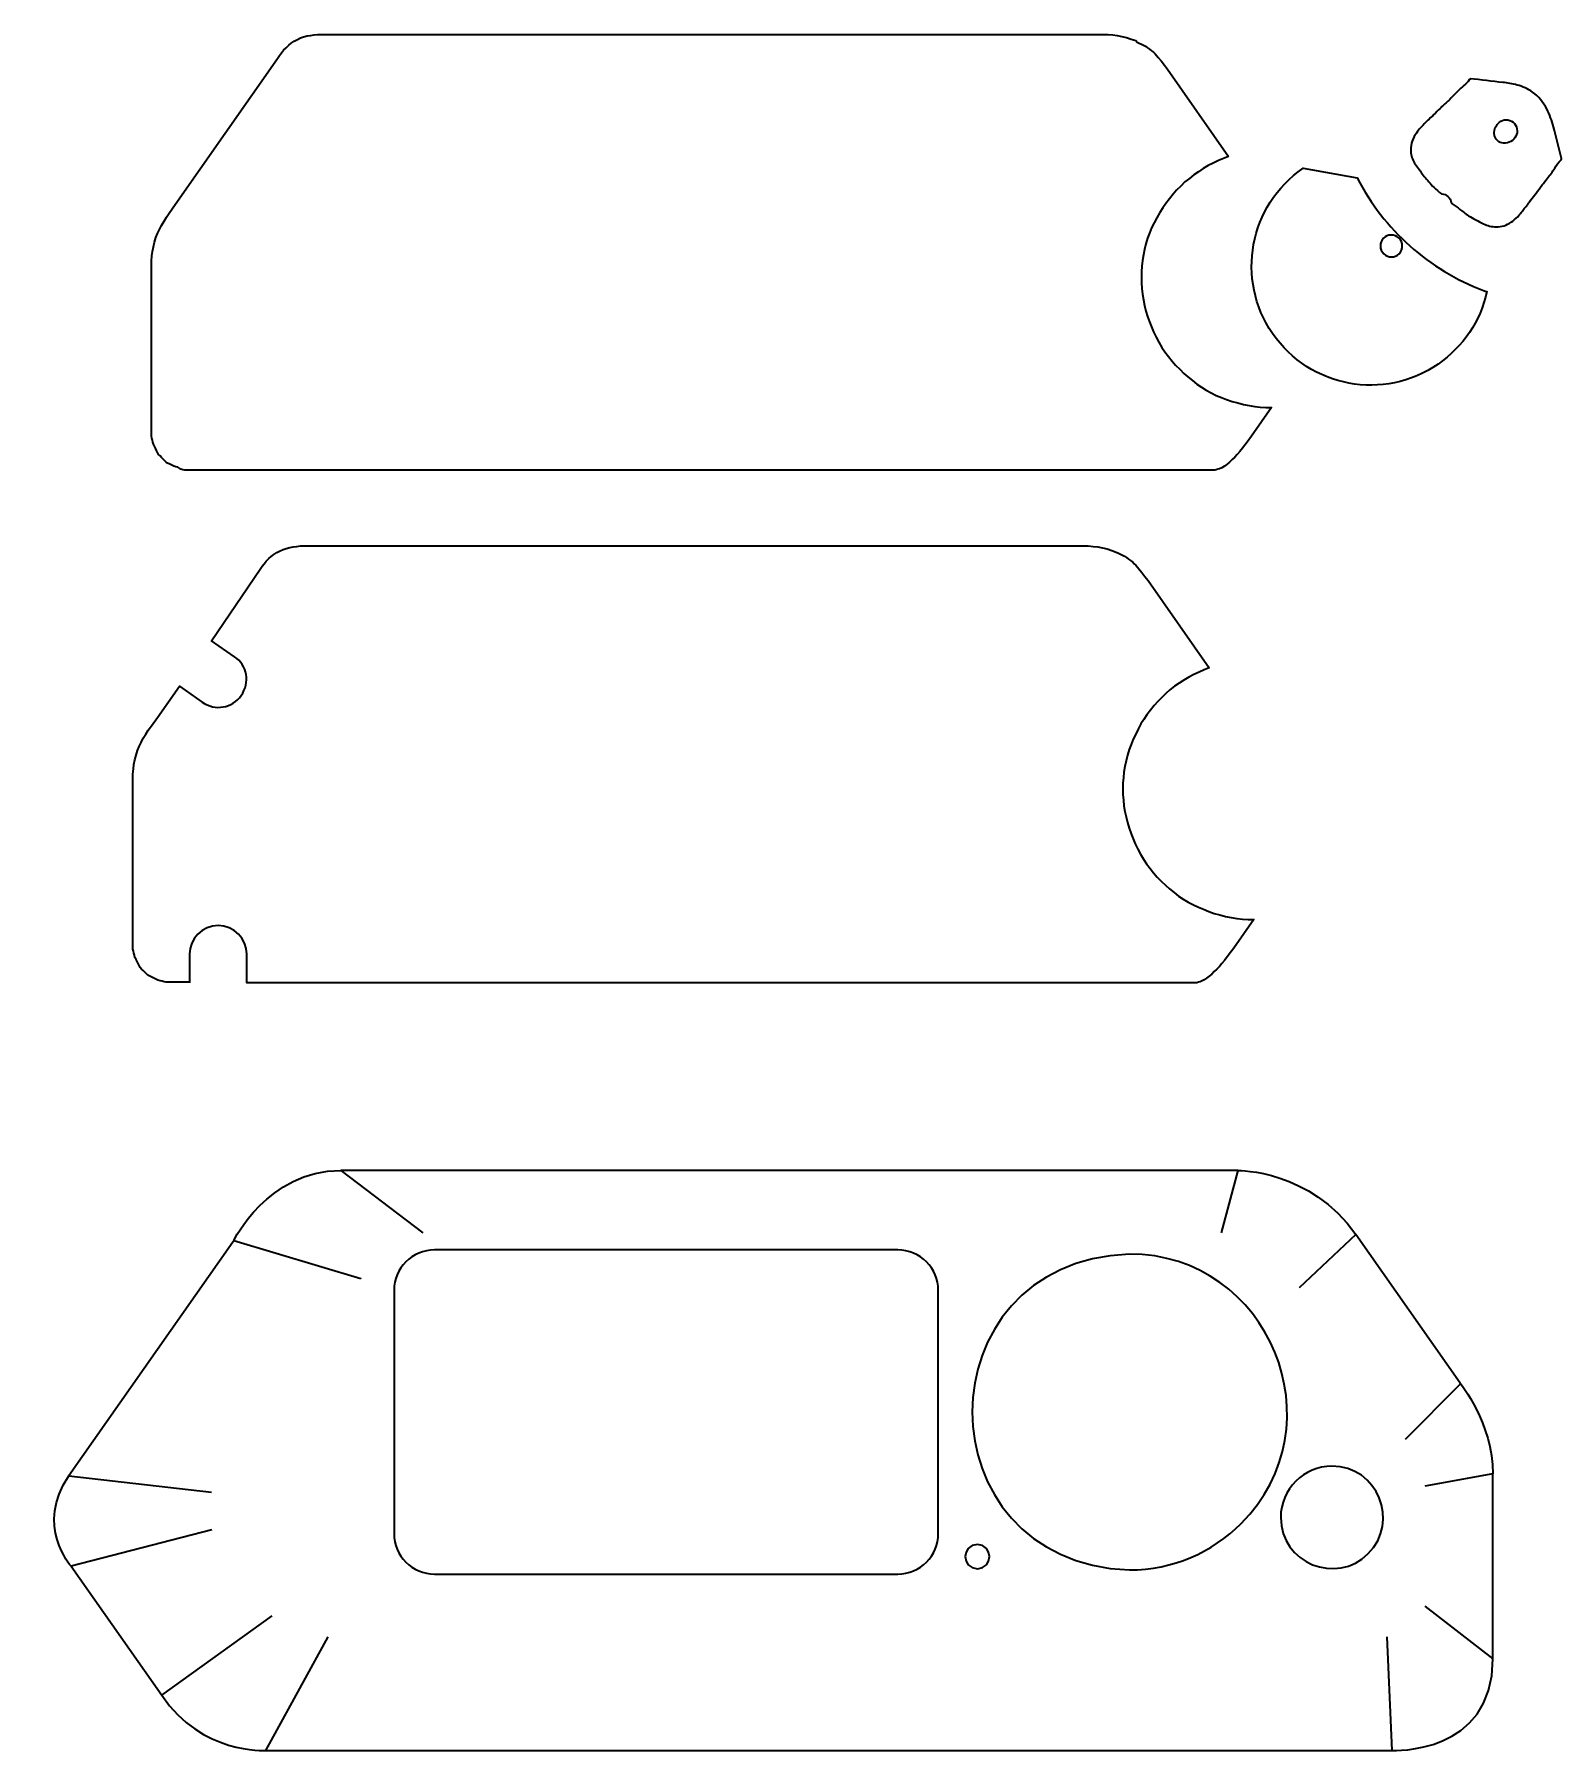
# Model space of a CAD drawing. Header units: millimetres. Extents: x 5 to 277, y 79 to 292.
# Drawn here: x 7.9 to 113.4, y 79.3 to 198.3 of the extents above; entities that cross this region are included whole.
import ezdxf

# ---------------------------------------------------------------- set-up
doc = ezdxf.new("R2010")
doc.units = ezdxf.units.MM
doc.header["$MEASUREMENT"] = 0
doc.layers.add('Livello 1', color=7, linetype='Continuous', lineweight=0)

# ---------------------------------------------------------------- blocks, each defined once
blk = doc.blocks.new('Block_1')
at = {"layer": 'Livello 1', "color": 250, "lineweight": 35, "true_color": 0x1d1e1c}
for points in [[(89.89, 115.47), (91.05, 119.78), (29.05, 119.78), (34.71, 115.47)], [(30.43, 112.29), (30.43, 112.29), (21.64, 114.92), (21.57, 114.82), (10.26, 98.67), (20.1, 97.54)], [(102.6, 101.2), (106.41, 105.03), (106.38, 105.08), (99.17, 115.36), (95.26, 111.68)], [(95.26, 111.68)], [(103.94, 89.66), (108.64, 86.02), (108.63, 98.82), (103.94, 97.96)], [(103.94, 97.96)], [(20.1, 97.54)], [(20.14, 94.94), (10.41, 92.43), (16.67, 83.51), (24.3, 89.01)], [(24.3, 89.01)], [(28.15, 87.54), (23.83, 79.7), (101.67, 79.7), (101.34, 87.54)], [(28.15, 87.54)], [(101.34, 87.54)]]:
    blk.add_lwpolyline(points, dxfattribs=at)
for points, knots in [([(70.32, 94.69), (70.32, 93.14), (69.07, 91.89), (67.52, 91.89), (67.52, 91.89), (35.52, 91.89), (35.52, 91.89), (33.97, 91.89), (32.72, 93.14), (32.72, 94.69), (32.72, 94.69), (32.72, 111.49), (32.72, 111.49), (32.72, 113.03), (33.97, 114.29), (35.52, 114.29), (35.52, 114.29), (67.52, 114.29), (67.52, 114.29), (69.07, 114.29), (70.32, 113.03), (70.32, 111.49), (70.32, 111.49), (70.32, 94.69), (70.32, 94.69)], [0, 0, 0, 0, 1, 1, 1, 2, 2, 2, 3, 3, 3, 4, 4, 4, 5, 5, 5, 6, 6, 6, 7, 7, 7, 8, 8, 8, 8]), ([(83.52, 92.17), (69.05, 92.75), (69.05, 113.43), (83.52, 114), (93.22, 114.03), (98.05, 102.11), (91.23, 95.37), (89.26, 93.4), (86.53, 92.17), (83.52, 92.17)], [0, 0, 0, 0, 1, 1, 1, 2, 2, 2, 3, 3, 3, 3]), ([(100.02, 93.3), (97.85, 91.08), (93.97, 92.65), (93.98, 95.8), (93.98, 97.76), (95.57, 99.34), (97.52, 99.34), (100.67, 99.36), (102.24, 95.48), (100.02, 93.3)], [0, 0, 0, 0, 1, 1, 1, 2, 2, 2, 3, 3, 3, 3]), ([(73.02, 92.25), (71.91, 92.28), (71.91, 93.9), (73.02, 93.93), (74.13, 93.9), (74.13, 92.28), (73.02, 92.25)], [0, 0, 0, 0, 1, 1, 1, 2, 2, 2, 2])]:
    blk.add_open_spline(points, degree=3, knots=knots, dxfattribs=at)
blk = doc.blocks.new('Block_0')
at = {"layer": 'Livello 1', "color": 250, "lineweight": 35, "true_color": 0x1d1e1c}
for points in [[(21.64, 114.92), (21.64, 114.92), (23.98, 119.78), (29.05, 119.78)], [(91.05, 119.78), (91.05, 119.78), (96.02, 119.84), (99.17, 115.36)], [(106.38, 105.08), (106.38, 105.08), (108.63, 102.31), (108.63, 98.82)], [(10.41, 92.43), (10.41, 92.43), (7.87, 95.25), (10.26, 98.67)], [(101.67, 79.7), (101.67, 79.7), (108.64, 79.34), (108.64, 86.02)], [(16.67, 83.51), (19.44, 79.41), (23.83, 79.7), (23.83, 79.7)]]:
    blk.add_open_spline(points, degree=3, dxfattribs=at)
at = {"layer": 'Livello 1'}
blk.add_blockref('Block_1', (0, 0), dxfattribs=at)

msp = doc.modelspace()

# ---------------------------------------------------------------- linework, layer by layer
at = {"layer": 'Livello 1', "color": 18, "lineweight": 35, "true_color": 0x000000}
for points, knots in [([(90.38, 189.87), (90.38, 189.87), (86.15, 195.9), (86.15, 195.9), (86.15, 195.9), (86.15, 195.9), (86.15, 195.9), (86.15, 195.9), (85.94, 196.18), (85.94, 196.18), (85.94, 196.18), (85.72, 196.46), (85.72, 196.46), (85.72, 196.46), (85.51, 196.71), (85.51, 196.71), (85.51, 196.71), (85.3, 196.96), (85.3, 196.96), (85.3, 196.96), (85.2, 197.06), (85.2, 197.06), (85.2, 197.06), (85.05, 197.17), (85.05, 197.17), (85.05, 197.17), (84.91, 197.27), (84.91, 197.27), (84.91, 197.27), (84.77, 197.38), (84.77, 197.38), (84.77, 197.38), (84.63, 197.48), (84.63, 197.48), (84.63, 197.48), (84.49, 197.56), (84.49, 197.56), (84.49, 197.56), (84.35, 197.63), (84.35, 197.63), (84.35, 197.63), (84.21, 197.7), (84.21, 197.7), (84.21, 197.7), (84.07, 197.77), (84.07, 197.77), (84.07, 197.77), (83.96, 197.87), (83.96, 197.87), (83.96, 197.87), (83.64, 197.98), (83.64, 197.98), (83.64, 197.98), (83.33, 198.08), (83.33, 198.08), (83.33, 198.08), (83.01, 198.16), (83.01, 198.16), (83.01, 198.16), (82.69, 198.23), (82.69, 198.23), (82.69, 198.23), (82.37, 198.26), (82.37, 198.26), (82.37, 198.26), (82.06, 198.3), (82.06, 198.3), (82.06, 198.3), (81.7, 198.3), (81.7, 198.3), (81.7, 198.3), (27.94, 198.3), (27.94, 198.3), (27.94, 198.3), (27.94, 198.3), (27.94, 198.3), (27.94, 198.3), (27.69, 198.3), (27.69, 198.3), (27.69, 198.3), (27.45, 198.3), (27.45, 198.3), (27.45, 198.3), (27.2, 198.26), (27.2, 198.26), (27.2, 198.26), (26.95, 198.23), (26.95, 198.23), (26.95, 198.23), (26.71, 198.19), (26.71, 198.19), (26.71, 198.19), (26.46, 198.12), (26.46, 198.12), (26.46, 198.12), (26.25, 198.05), (26.25, 198.05), (26.25, 198.05), (26.04, 197.94), (26.04, 197.94), (26.04, 197.94), (25.82, 197.84), (25.82, 197.84), (25.82, 197.84), (25.61, 197.7), (25.61, 197.7), (25.61, 197.7), (25.44, 197.56), (25.44, 197.56), (25.44, 197.56), (25.26, 197.38), (25.26, 197.38), (25.26, 197.38), (25.08, 197.2), (25.08, 197.2), (25.08, 197.2), (24.94, 197.03), (24.94, 197.03), (24.94, 197.03), (24.8, 196.85), (24.8, 196.85), (24.8, 196.85), (24.66, 196.64), (24.66, 196.64), (24.66, 196.64), (17.6, 186.55), (17.6, 186.55), (17.6, 186.55), (17.6, 186.55), (17.6, 186.55), (17.6, 186.55), (17.18, 185.95), (17.18, 185.95), (17.18, 185.95), (17, 185.67), (17, 185.67), (17, 185.67), (16.83, 185.38), (16.83, 185.38), (16.83, 185.38), (16.65, 185.1), (16.65, 185.1), (16.65, 185.1), (16.51, 184.82), (16.51, 184.82), (16.51, 184.82), (16.37, 184.54), (16.37, 184.54), (16.37, 184.54), (16.26, 184.26), (16.26, 184.26), (16.26, 184.26), (16.16, 183.94), (16.16, 183.94), (16.16, 183.94), (16.09, 183.62), (16.09, 183.62), (16.09, 183.62), (16.02, 183.3), (16.02, 183.3), (16.02, 183.3), (15.98, 182.99), (15.98, 182.99), (15.98, 182.99), (15.95, 182.63), (15.95, 182.63), (15.95, 182.63), (15.95, 182.28), (15.95, 182.28), (15.95, 182.28), (15.95, 181.93), (15.95, 181.93), (15.95, 181.93), (15.95, 181.82), (15.95, 181.82), (15.95, 181.82), (15.95, 181.72), (15.95, 181.72), (15.95, 181.72), (15.95, 181.61), (15.95, 181.61), (15.95, 181.61), (15.95, 181.5), (15.95, 181.5), (15.95, 181.5), (15.95, 171.31), (15.95, 171.31), (15.95, 171.31), (15.95, 171.31), (15.95, 171.31), (15.95, 171.31), (15.95, 170.99), (15.95, 170.99), (15.95, 170.99), (15.95, 170.67), (15.95, 170.67), (15.95, 170.67), (15.95, 170.53), (15.95, 170.53), (15.95, 170.53), (15.98, 170.39), (15.98, 170.39), (15.98, 170.39), (16.02, 170.25), (16.02, 170.25), (16.02, 170.25), (16.05, 170.11), (16.05, 170.11), (16.05, 170.11), (16.09, 169.97), (16.09, 169.97), (16.09, 169.97), (16.16, 169.83), (16.16, 169.83), (16.16, 169.83), (16.23, 169.69), (16.23, 169.69), (16.23, 169.69), (16.3, 169.55), (16.3, 169.55), (16.3, 169.55), (16.37, 169.4), (16.37, 169.4), (16.37, 169.4), (16.44, 169.26), (16.44, 169.26), (16.44, 169.26), (16.55, 169.16), (16.55, 169.16), (16.55, 169.16), (16.65, 169.05), (16.65, 169.05), (16.65, 169.05), (16.76, 168.95), (16.76, 168.95), (16.76, 168.95), (16.86, 168.84), (16.86, 168.84), (16.86, 168.84), (16.97, 168.73), (16.97, 168.73), (16.97, 168.73), (17.07, 168.66), (17.07, 168.66), (17.07, 168.66), (17.22, 168.59), (17.22, 168.59), (17.22, 168.59), (17.36, 168.52), (17.36, 168.52), (17.36, 168.52), (17.5, 168.45), (17.5, 168.45), (17.5, 168.45), (17.64, 168.42), (17.64, 168.42), (17.64, 168.42), (17.78, 168.38), (17.78, 168.38), (17.78, 168.38), (17.99, 168.24), (17.99, 168.24), (17.99, 168.24), (18.13, 168.2), (18.13, 168.2), (18.13, 168.2), (18.27, 168.17), (18.27, 168.17), (18.27, 168.17), (18.42, 168.17), (18.42, 168.17), (18.42, 168.17), (18.59, 168.17), (18.59, 168.17), (18.59, 168.17), (18.91, 168.17), (18.91, 168.17), (18.91, 168.17), (89.04, 168.17), (89.04, 168.17), (89.04, 168.17), (89.04, 168.17), (89.04, 168.17), (89.04, 168.17), (89.18, 168.17), (89.18, 168.17), (89.18, 168.17), (89.32, 168.17), (89.32, 168.17), (89.32, 168.17), (89.43, 168.17), (89.43, 168.17), (89.43, 168.17), (89.53, 168.2), (89.53, 168.2), (89.53, 168.2), (89.64, 168.24), (89.64, 168.24), (89.64, 168.24), (89.75, 168.28), (89.75, 168.28), (89.75, 168.28), (89.92, 168.35), (89.92, 168.35), (89.92, 168.35), (90.1, 168.45), (90.1, 168.45), (90.1, 168.45), (90.28, 168.59), (90.28, 168.59), (90.28, 168.59), (90.45, 168.73), (90.45, 168.73), (90.45, 168.73), (90.63, 168.91), (90.63, 168.91), (90.63, 168.91), (90.81, 169.09), (90.81, 169.09), (90.81, 169.09), (90.98, 169.26), (90.98, 169.26), (90.98, 169.26), (91.16, 169.47), (91.16, 169.47), (91.16, 169.47), (91.33, 169.69), (91.33, 169.69), (91.33, 169.69), (91.65, 170.11), (91.65, 170.11), (91.65, 170.11), (91.97, 170.53), (91.97, 170.53), (91.97, 170.53), (93.35, 172.51), (93.35, 172.51), (93.35, 172.51), (93.35, 172.51), (93.35, 172.51), (93.35, 172.51), (92.96, 172.51), (92.96, 172.51), (92.96, 172.51), (92.57, 172.54), (92.57, 172.54), (92.57, 172.54), (92.18, 172.58), (92.18, 172.58), (92.18, 172.58), (91.79, 172.65), (91.79, 172.65), (91.79, 172.65), (91.4, 172.72), (91.4, 172.72), (91.4, 172.72), (91.02, 172.83), (91.02, 172.83), (91.02, 172.83), (90.63, 172.93), (90.63, 172.93), (90.63, 172.93), (90.24, 173.07), (90.24, 173.07), (90.24, 173.07), (89.89, 173.21), (89.89, 173.21), (89.89, 173.21), (89.53, 173.35), (89.53, 173.35), (89.53, 173.35), (89.18, 173.53), (89.18, 173.53), (89.18, 173.53), (88.83, 173.71), (88.83, 173.71), (88.83, 173.71), (88.51, 173.92), (88.51, 173.92), (88.51, 173.92), (88.19, 174.13), (88.19, 174.13), (88.19, 174.13), (87.88, 174.38), (87.88, 174.38), (87.88, 174.38), (87.56, 174.63), (87.56, 174.63), (87.56, 174.63), (87.28, 174.87), (87.28, 174.87), (87.28, 174.87), (87, 175.15), (87, 175.15), (87, 175.15), (86.71, 175.44), (86.71, 175.44), (86.71, 175.44), (86.47, 175.72), (86.47, 175.72), (86.47, 175.72), (86.22, 176.04), (86.22, 176.04), (86.22, 176.04), (85.97, 176.35), (85.97, 176.35), (85.97, 176.35), (85.76, 176.67), (85.76, 176.67), (85.76, 176.67), (85.55, 177.02), (85.55, 177.02), (85.55, 177.02), (85.37, 177.38), (85.37, 177.38), (85.37, 177.38), (85.2, 177.73), (85.2, 177.73), (85.2, 177.73), (85.05, 178.08), (85.05, 178.08), (85.05, 178.08), (84.91, 178.43), (84.91, 178.43), (84.91, 178.43), (84.77, 178.79), (84.77, 178.79), (84.77, 178.79), (84.67, 179.18), (84.67, 179.18), (84.67, 179.18), (84.56, 179.56), (84.56, 179.56), (84.56, 179.56), (84.49, 179.95), (84.49, 179.95), (84.49, 179.95), (84.42, 180.34), (84.42, 180.34), (84.42, 180.34), (84.38, 180.73), (84.38, 180.73), (84.38, 180.73), (84.35, 181.12), (84.35, 181.12), (84.35, 181.12), (84.35, 181.5), (84.35, 181.5), (84.35, 181.5), (84.35, 181.89), (84.35, 181.89), (84.35, 181.89), (84.38, 182.28), (84.38, 182.28), (84.38, 182.28), (84.42, 182.67), (84.42, 182.67), (84.42, 182.67), (84.49, 183.06), (84.49, 183.06), (84.49, 183.06), (84.56, 183.44), (84.56, 183.44), (84.56, 183.44), (84.67, 183.83), (84.67, 183.83), (84.67, 183.83), (84.77, 184.22), (84.77, 184.22), (84.77, 184.22), (84.91, 184.57), (84.91, 184.57), (84.91, 184.57), (85.05, 184.93), (85.05, 184.93), (85.05, 184.93), (85.23, 185.28), (85.23, 185.28), (85.23, 185.28), (85.41, 185.63), (85.41, 185.63), (85.41, 185.63), (85.62, 185.98), (85.62, 185.98), (85.62, 185.98), (85.83, 186.3), (85.83, 186.3), (85.83, 186.3), (86.04, 186.62), (86.04, 186.62), (86.04, 186.62), (86.29, 186.94), (86.29, 186.94), (86.29, 186.94), (86.54, 187.25), (86.54, 187.25), (86.54, 187.25), (86.78, 187.54), (86.78, 187.54), (86.78, 187.54), (87.07, 187.82), (87.07, 187.82), (87.07, 187.82), (87.35, 188.1), (87.35, 188.1), (87.35, 188.1), (87.67, 188.35), (87.67, 188.35), (87.67, 188.35), (87.98, 188.6), (87.98, 188.6), (87.98, 188.6), (88.3, 188.81), (88.3, 188.81), (88.3, 188.81), (88.62, 189.02), (88.62, 189.02), (88.62, 189.02), (88.97, 189.23), (88.97, 189.23), (88.97, 189.23), (89.32, 189.41), (89.32, 189.41), (89.32, 189.41), (89.68, 189.58), (89.68, 189.58), (89.68, 189.58), (90.03, 189.72), (90.03, 189.72), (90.03, 189.72), (90.38, 189.87), (90.38, 189.87)], [0, 0, 0, 0, 1, 1, 1, 2, 2, 2, 3, 3, 3, 4, 4, 4, 5, 5, 5, 6, 6, 6, 7, 7, 7, 8, 8, 8, 9, 9, 9, 10, 10, 10, 11, 11, 11, 12, 12, 12, 13, 13, 13, 14, 14, 14, 15, 15, 15, 16, 16, 16, 17, 17, 17, 18, 18, 18, 19, 19, 19, 20, 20, 20, 21, 21, 21, 22, 22, 22, 23, 23, 23, 24, 24, 24, 25, 25, 25, 26, 26, 26, 27, 27, 27, 28, 28, 28, 29, 29, 29, 30, 30, 30, 31, 31, 31, 32, 32, 32, 33, 33, 33, 34, 34, 34, 35, 35, 35, 36, 36, 36, 37, 37, 37, 38, 38, 38, 39, 39, 39, 40, 40, 40, 41, 41, 41, 42, 42, 42, 43, 43, 43, 44, 44, 44, 45, 45, 45, 46, 46, 46, 47, 47, 47, 48, 48, 48, 49, 49, 49, 50, 50, 50, 51, 51, 51, 52, 52, 52, 53, 53, 53, 54, 54, 54, 55, 55, 55, 56, 56, 56, 57, 57, 57, 58, 58, 58, 59, 59, 59, 60, 60, 60, 61, 61, 61, 62, 62, 62, 63, 63, 63, 64, 64, 64, 65, 65, 65, 66, 66, 66, 67, 67, 67, 68, 68, 68, 69, 69, 69, 70, 70, 70, 71, 71, 71, 72, 72, 72, 73, 73, 73, 74, 74, 74, 75, 75, 75, 76, 76, 76, 77, 77, 77, 78, 78, 78, 79, 79, 79, 80, 80, 80, 81, 81, 81, 82, 82, 82, 83, 83, 83, 84, 84, 84, 85, 85, 85, 86, 86, 86, 87, 87, 87, 88, 88, 88, 89, 89, 89, 90, 90, 90, 91, 91, 91, 92, 92, 92, 93, 93, 93, 94, 94, 94, 95, 95, 95, 96, 96, 96, 97, 97, 97, 98, 98, 98, 99, 99, 99, 100, 100, 100, 101, 101, 101, 102, 102, 102, 103, 103, 103, 104, 104, 104, 105, 105, 105, 106, 106, 106, 107, 107, 107, 108, 108, 108, 109, 109, 109, 110, 110, 110, 111, 111, 111, 112, 112, 112, 113, 113, 113, 114, 114, 114, 115, 115, 115, 116, 116, 116, 117, 117, 117, 118, 118, 118, 119, 119, 119, 120, 120, 120, 121, 121, 121, 122, 122, 122, 123, 123, 123, 124, 124, 124, 125, 125, 125, 126, 126, 126, 127, 127, 127, 128, 128, 128, 129, 129, 129, 130, 130, 130, 131, 131, 131, 132, 132, 132, 133, 133, 133, 134, 134, 134, 135, 135, 135, 136, 136, 136, 137, 137, 137, 138, 138, 138, 139, 139, 139, 140, 140, 140, 141, 141, 141, 142, 142, 142, 143, 143, 143, 144, 144, 144, 145, 145, 145, 146, 146, 146, 147, 147, 147, 148, 148, 148, 149, 149, 149, 150, 150, 150, 151, 151, 151, 152, 152, 152, 153, 153, 153, 154, 154, 154, 155, 155, 155, 156, 156, 156, 157, 157, 157, 158, 158, 158, 159, 159, 159, 160, 160, 160, 161, 161, 161, 162, 162, 162, 163, 163, 163, 164, 164, 164, 165, 165, 165, 166, 166, 166, 167, 167, 167, 168, 168, 168, 169, 169, 169, 170, 170, 170, 171, 171, 171, 172, 172, 172, 173, 173, 173, 174, 174, 174, 175, 175, 175, 176, 176, 176, 177, 177, 177, 177]), ([(107.07, 195.23), (107.07, 195.23), (107.1, 195.23), (107.07, 195.23), (107.81, 195.16), (108.58, 195.05), (109.33, 194.98), (109.64, 194.95), (110, 194.87), (110.31, 194.8), (110.7, 194.7), (111.05, 194.52), (111.37, 194.31), (111.8, 194.03), (112.11, 193.6), (112.36, 193.15), (112.57, 192.76), (112.71, 192.33), (112.82, 191.91), (113.03, 191.21), (113.17, 190.46), (113.38, 189.72), (113.38, 189.69), (113.38, 189.65), (113.35, 189.62), (113.17, 189.44), (113.03, 189.27), (112.92, 189.05), (112.75, 188.81), (112.57, 188.56), (112.39, 188.35), (112.29, 188.21), (112.15, 188.03), (112.04, 187.89), (111.9, 187.71), (111.76, 187.5), (111.62, 187.33), (111.51, 187.18), (111.37, 187.01), (111.27, 186.87), (111.12, 186.65), (110.98, 186.44), (110.81, 186.27), (110.67, 186.09), (110.53, 185.88), (110.35, 185.7), (110.21, 185.56), (110.07, 185.42), (109.89, 185.31), (109.57, 185.1), (109.26, 185), (108.87, 185), (108.55, 185), (108.27, 185.07), (107.99, 185.21), (107.63, 185.38), (107.28, 185.56), (106.96, 185.77), (106.75, 185.91), (106.54, 186.06), (106.36, 186.2), (106.19, 186.34), (106.01, 186.48), (105.83, 186.58), (105.8, 186.62), (105.76, 186.65), (105.76, 186.69), (105.69, 187.01), (105.45, 187.25), (105.09, 187.29), (105.02, 187.29), (104.99, 187.33), (104.95, 187.36), (104.95, 187.4), (104.92, 187.4), (104.92, 187.4), (104.77, 187.54), (104.6, 187.68), (104.46, 187.82), (104.25, 188.07), (104.03, 188.31), (103.82, 188.56), (103.65, 188.81), (103.47, 189.05), (103.29, 189.3), (103.12, 189.55), (103.01, 189.83), (102.98, 190.11), (102.91, 190.57), (103.05, 190.99), (103.29, 191.38), (103.47, 191.66), (103.68, 191.88), (103.89, 192.12), (104.1, 192.33), (104.35, 192.55), (104.56, 192.76), (104.7, 192.9), (104.85, 193.04), (104.99, 193.18), (105.16, 193.36), (105.34, 193.5), (105.52, 193.68), (105.62, 193.75), (105.69, 193.85), (105.8, 193.96), (105.94, 194.1), (106.08, 194.24), (106.22, 194.38), (106.36, 194.52), (106.5, 194.66), (106.64, 194.77), (106.79, 194.87), (106.89, 195.02), (107, 195.16), (107.03, 195.16), (107.07, 195.19), (107.07, 195.23)], [0, 0, 0, 0, 1, 1, 1, 2, 2, 2, 3, 3, 3, 4, 4, 4, 5, 5, 5, 6, 6, 6, 7, 7, 7, 8, 8, 8, 9, 9, 9, 10, 10, 10, 11, 11, 11, 12, 12, 12, 13, 13, 13, 14, 14, 14, 15, 15, 15, 16, 16, 16, 17, 17, 17, 18, 18, 18, 19, 19, 19, 20, 20, 20, 21, 21, 21, 22, 22, 22, 23, 23, 23, 24, 24, 24, 25, 25, 25, 26, 26, 26, 27, 27, 27, 28, 28, 28, 29, 29, 29, 30, 30, 30, 31, 31, 31, 32, 32, 32, 33, 33, 33, 34, 34, 34, 35, 35, 35, 36, 36, 36, 37, 37, 37, 38, 38, 38, 39, 39, 39, 39]), ([(108.97, 192.12), (108.94, 192.09), (108.94, 192.05), (108.9, 192.02), (108.73, 191.81), (108.69, 191.56), (108.76, 191.28), (108.87, 190.92), (109.15, 190.75), (109.5, 190.78), (109.89, 190.82), (110.14, 191.03), (110.28, 191.38), (110.38, 191.7), (110.24, 192.16), (109.93, 192.3), (109.61, 192.48), (109.22, 192.41), (108.97, 192.12)], [0, 0, 0, 0, 1, 1, 1, 2, 2, 2, 3, 3, 3, 4, 4, 4, 5, 5, 5, 6, 6, 6, 6]), ([(104.85, 175.51), (106.57, 176.71), (107.77, 178.47), (108.23, 180.52), (108.16, 180.55), (108.06, 180.55), (107.99, 180.59), (104.21, 182.03), (101.11, 184.79), (99.27, 188.38), (99.27, 188.38), (95.53, 189.05), (95.53, 189.05), (91.79, 186.48), (90.84, 181.36), (93.42, 177.62), (95.99, 173.88), (101.11, 172.93), (104.85, 175.51)], [0, 0, 0, 0, 1, 1, 1, 2, 2, 2, 3, 3, 3, 4, 4, 4, 5, 5, 5, 6, 6, 6, 6]), ([(101.07, 184.22), (101.35, 184.5), (101.85, 184.5), (102.16, 184.22), (102.45, 183.94), (102.45, 183.44), (102.16, 183.13), (102.02, 182.99), (101.81, 182.92), (101.64, 182.92), (101.42, 182.92), (101.25, 182.99), (101.11, 183.13), (100.79, 183.44), (100.79, 183.9), (101.07, 184.22)], [0, 0, 0, 0, 1, 1, 1, 2, 2, 2, 3, 3, 3, 4, 4, 4, 5, 5, 5, 5]), ([(18.59, 132.75), (18.59, 132.75), (18.59, 134.73), (18.59, 134.73), (18.59, 135.82), (19.47, 136.7), (20.57, 136.7), (21.66, 136.7), (22.54, 135.82), (22.54, 134.73), (22.54, 134.73), (22.54, 132.75), (22.54, 132.75), (22.54, 132.75), (87.81, 132.75), (87.81, 132.75), (87.81, 132.75), (87.81, 132.75), (87.81, 132.75), (87.81, 132.75), (87.95, 132.75), (87.95, 132.75), (87.95, 132.75), (88.09, 132.75), (88.09, 132.75), (88.09, 132.75), (88.19, 132.75), (88.19, 132.75), (88.19, 132.75), (88.3, 132.79), (88.3, 132.79), (88.3, 132.79), (88.41, 132.82), (88.41, 132.82), (88.41, 132.82), (88.51, 132.86), (88.51, 132.86), (88.51, 132.86), (88.69, 132.96), (88.69, 132.96), (88.69, 132.96), (88.86, 133.07), (88.86, 133.07), (88.86, 133.07), (89.04, 133.21), (89.04, 133.21), (89.04, 133.21), (89.22, 133.35), (89.22, 133.35), (89.22, 133.35), (89.39, 133.53), (89.39, 133.53), (89.39, 133.53), (89.57, 133.7), (89.57, 133.7), (89.57, 133.7), (89.75, 133.88), (89.75, 133.88), (89.75, 133.88), (89.92, 134.09), (89.92, 134.09), (89.92, 134.09), (90.1, 134.3), (90.1, 134.3), (90.1, 134.3), (90.42, 134.73), (90.42, 134.73), (90.42, 134.73), (90.73, 135.15), (90.73, 135.15), (90.73, 135.15), (92.11, 137.12), (92.11, 137.12), (92.11, 137.12), (92.11, 137.12), (92.11, 137.12), (92.11, 137.12), (91.72, 137.12), (91.72, 137.12), (91.72, 137.12), (91.33, 137.16), (91.33, 137.16), (91.33, 137.16), (90.95, 137.2), (90.95, 137.2), (90.95, 137.2), (90.56, 137.27), (90.56, 137.27), (90.56, 137.27), (90.17, 137.34), (90.17, 137.34), (90.17, 137.34), (89.78, 137.44), (89.78, 137.44), (89.78, 137.44), (89.39, 137.55), (89.39, 137.55), (89.39, 137.55), (89.01, 137.69), (89.01, 137.69), (89.01, 137.69), (88.65, 137.83), (88.65, 137.83), (88.65, 137.83), (88.3, 137.97), (88.3, 137.97), (88.3, 137.97), (87.95, 138.15), (87.95, 138.15), (87.95, 138.15), (87.59, 138.32), (87.59, 138.32), (87.59, 138.32), (87.24, 138.54), (87.24, 138.54), (87.24, 138.54), (86.92, 138.75), (86.92, 138.75), (86.92, 138.75), (86.61, 138.99), (86.61, 138.99), (86.61, 138.99), (86.29, 139.24), (86.29, 139.24), (86.29, 139.24), (86.01, 139.49), (86.01, 139.49), (86.01, 139.49), (85.72, 139.77), (85.72, 139.77), (85.72, 139.77), (85.44, 140.05), (85.44, 140.05), (85.44, 140.05), (85.2, 140.34), (85.2, 140.34), (85.2, 140.34), (84.95, 140.65), (84.95, 140.65), (84.95, 140.65), (84.7, 140.97), (84.7, 140.97), (84.7, 140.97), (84.49, 141.29), (84.49, 141.29), (84.49, 141.29), (84.28, 141.64), (84.28, 141.64), (84.28, 141.64), (84.1, 141.99), (84.1, 141.99), (84.1, 141.99), (83.93, 142.35), (83.93, 142.35), (83.93, 142.35), (83.78, 142.7), (83.78, 142.7), (83.78, 142.7), (83.64, 143.05), (83.64, 143.05), (83.64, 143.05), (83.5, 143.44), (83.5, 143.44), (83.5, 143.44), (83.4, 143.83), (83.4, 143.83), (83.4, 143.83), (83.29, 144.22), (83.29, 144.22), (83.29, 144.22), (83.22, 144.6), (83.22, 144.6), (83.22, 144.6), (83.15, 144.99), (83.15, 144.99), (83.15, 144.99), (83.11, 145.38), (83.11, 145.38), (83.11, 145.38), (83.08, 145.77), (83.08, 145.77), (83.08, 145.77), (83.08, 146.16), (83.08, 146.16), (83.08, 146.16), (83.08, 146.54), (83.08, 146.54), (83.08, 146.54), (83.11, 146.93), (83.11, 146.93), (83.11, 146.93), (83.15, 147.32), (83.15, 147.32), (83.15, 147.32), (83.22, 147.71), (83.22, 147.71), (83.22, 147.71), (83.29, 148.1), (83.29, 148.1), (83.29, 148.1), (83.4, 148.48), (83.4, 148.48), (83.4, 148.48), (83.5, 148.87), (83.5, 148.87), (83.5, 148.87), (83.64, 149.23), (83.64, 149.23), (83.64, 149.23), (83.78, 149.58), (83.78, 149.58), (83.78, 149.58), (83.96, 149.93), (83.96, 149.93), (83.96, 149.93), (84.14, 150.28), (84.14, 150.28), (84.14, 150.28), (84.31, 150.64), (84.31, 150.64), (84.31, 150.64), (84.53, 150.95), (84.53, 150.95), (84.53, 150.95), (84.74, 151.27), (84.74, 151.27), (84.74, 151.27), (84.98, 151.59), (84.98, 151.59), (84.98, 151.59), (85.23, 151.91), (85.23, 151.91), (85.23, 151.91), (85.48, 152.19), (85.48, 152.19), (85.48, 152.19), (85.76, 152.47), (85.76, 152.47), (85.76, 152.47), (86.04, 152.75), (86.04, 152.75), (86.04, 152.75), (86.32, 153), (86.32, 153), (86.32, 153), (86.64, 153.25), (86.64, 153.25), (86.64, 153.25), (86.96, 153.46), (86.96, 153.46), (86.96, 153.46), (87.28, 153.67), (87.28, 153.67), (87.28, 153.67), (87.63, 153.88), (87.63, 153.88), (87.63, 153.88), (87.98, 154.06), (87.98, 154.06), (87.98, 154.06), (88.34, 154.23), (88.34, 154.23), (88.34, 154.23), (88.69, 154.38), (88.69, 154.38), (88.69, 154.38), (89.04, 154.52), (89.04, 154.52), (89.04, 154.52), (84.81, 160.55), (84.81, 160.55), (84.81, 160.55), (84.81, 160.55), (84.81, 160.55), (84.81, 160.55), (84.6, 160.83), (84.6, 160.83), (84.6, 160.83), (84.38, 161.11), (84.38, 161.11), (84.38, 161.11), (84.17, 161.36), (84.17, 161.36), (84.17, 161.36), (83.96, 161.61), (83.96, 161.61), (83.96, 161.61), (83.86, 161.71), (83.86, 161.71), (83.86, 161.71), (83.75, 161.82), (83.75, 161.82), (83.75, 161.82), (83.61, 161.93), (83.61, 161.93), (83.61, 161.93), (83.47, 162.03), (83.47, 162.03), (83.47, 162.03), (83.33, 162.14), (83.33, 162.14), (83.33, 162.14), (83.18, 162.24), (83.18, 162.24), (83.18, 162.24), (83.04, 162.31), (83.04, 162.31), (83.04, 162.31), (82.9, 162.38), (82.9, 162.38), (82.9, 162.38), (82.76, 162.45), (82.76, 162.45), (82.76, 162.45), (82.62, 162.52), (82.62, 162.52), (82.62, 162.52), (82.3, 162.63), (82.3, 162.63), (82.3, 162.63), (81.99, 162.74), (81.99, 162.74), (81.99, 162.74), (81.67, 162.81), (81.67, 162.81), (81.67, 162.81), (81.35, 162.88), (81.35, 162.88), (81.35, 162.88), (81.03, 162.91), (81.03, 162.91), (81.03, 162.91), (80.68, 162.95), (80.68, 162.95), (80.68, 162.95), (80.33, 162.95), (80.33, 162.95), (80.33, 162.95), (26.74, 162.95), (26.74, 162.95), (26.74, 162.95), (26.74, 162.95), (26.74, 162.95), (26.74, 162.95), (26.49, 162.95), (26.49, 162.95), (26.49, 162.95), (26.25, 162.95), (26.25, 162.95), (26.25, 162.95), (26, 162.91), (26, 162.91), (26, 162.91), (25.75, 162.88), (25.75, 162.88), (25.75, 162.88), (25.51, 162.84), (25.51, 162.84), (25.51, 162.84), (25.26, 162.77), (25.26, 162.77), (25.26, 162.77), (25.05, 162.7), (25.05, 162.7), (25.05, 162.7), (24.84, 162.6), (24.84, 162.6), (24.84, 162.6), (24.62, 162.49), (24.62, 162.49), (24.62, 162.49), (24.41, 162.35), (24.41, 162.35), (24.41, 162.35), (24.24, 162.21), (24.24, 162.21), (24.24, 162.21), (24.06, 162.07), (24.06, 162.07), (24.06, 162.07), (23.88, 161.89), (23.88, 161.89), (23.88, 161.89), (23.74, 161.71), (23.74, 161.71), (23.74, 161.71), (23.6, 161.54), (23.6, 161.54), (23.6, 161.54), (23.46, 161.33), (23.46, 161.33), (23.46, 161.33), (20.11, 156.39), (20.11, 156.39), (20.11, 156.39), (21.7, 155.29), (21.7, 155.29), (22.58, 154.69), (22.79, 153.49), (22.15, 152.61), (21.55, 151.73), (20.36, 151.52), (19.47, 152.15), (19.47, 152.15), (19.47, 152.15), (19.47, 152.15), (19.47, 152.15), (17.89, 153.25), (17.89, 153.25), (17.89, 153.25), (16.37, 151.09), (16.37, 151.09), (16.37, 151.09), (16.37, 151.09), (16.37, 151.09), (16.37, 151.09), (15.95, 150.5), (15.95, 150.5), (15.95, 150.5), (15.73, 150.21), (15.73, 150.21), (15.73, 150.21), (15.56, 149.93), (15.56, 149.93), (15.56, 149.93), (15.38, 149.65), (15.38, 149.65), (15.38, 149.65), (15.24, 149.37), (15.24, 149.37), (15.24, 149.37), (15.1, 149.08), (15.1, 149.08), (15.1, 149.08), (14.99, 148.8), (14.99, 148.8), (14.99, 148.8), (14.89, 148.48), (14.89, 148.48), (14.89, 148.48), (14.82, 148.17), (14.82, 148.17), (14.82, 148.17), (14.75, 147.85), (14.75, 147.85), (14.75, 147.85), (14.71, 147.53), (14.71, 147.53), (14.71, 147.53), (14.68, 147.18), (14.68, 147.18), (14.68, 147.18), (14.68, 146.83), (14.68, 146.83), (14.68, 146.83), (14.68, 146.47), (14.68, 146.47), (14.68, 146.47), (14.68, 146.37), (14.68, 146.37), (14.68, 146.37), (14.68, 146.26), (14.68, 146.26), (14.68, 146.26), (14.68, 146.16), (14.68, 146.16), (14.68, 146.16), (14.68, 146.05), (14.68, 146.05), (14.68, 146.05), (14.68, 135.85), (14.68, 135.85), (14.68, 135.85), (14.68, 135.85), (14.68, 135.85), (14.68, 135.85), (14.68, 135.54), (14.68, 135.54), (14.68, 135.54), (14.68, 135.22), (14.68, 135.22), (14.68, 135.22), (14.68, 135.08), (14.68, 135.08), (14.68, 135.08), (14.71, 134.94), (14.71, 134.94), (14.71, 134.94), (14.75, 134.8), (14.75, 134.8), (14.75, 134.8), (14.78, 134.66), (14.78, 134.66), (14.78, 134.66), (14.82, 134.51), (14.82, 134.51), (14.82, 134.51), (14.89, 134.37), (14.89, 134.37), (14.89, 134.37), (14.96, 134.23), (14.96, 134.23), (14.96, 134.23), (15.03, 134.09), (15.03, 134.09), (15.03, 134.09), (15.1, 133.95), (15.1, 133.95), (15.1, 133.95), (15.17, 133.81), (15.17, 133.81), (15.17, 133.81), (15.28, 133.7), (15.28, 133.7), (15.28, 133.7), (15.38, 133.6), (15.38, 133.6), (15.38, 133.6), (15.49, 133.49), (15.49, 133.49), (15.49, 133.49), (15.59, 133.39), (15.59, 133.39), (15.59, 133.39), (15.7, 133.28), (15.7, 133.28), (15.7, 133.28), (15.84, 133.21), (15.84, 133.21), (15.84, 133.21), (15.98, 133.14), (15.98, 133.14), (15.98, 133.14), (16.12, 133.07), (16.12, 133.07), (16.12, 133.07), (16.26, 133), (16.26, 133), (16.26, 133), (16.4, 132.93), (16.4, 132.93), (16.4, 132.93), (16.55, 132.89), (16.55, 132.89), (16.55, 132.89), (16.69, 132.86), (16.69, 132.86), (16.69, 132.86), (16.83, 132.82), (16.83, 132.82), (16.83, 132.82), (16.97, 132.79), (16.97, 132.79), (16.97, 132.79), (17.11, 132.79), (17.11, 132.79), (17.11, 132.79), (17.25, 132.79), (17.25, 132.79), (17.25, 132.79), (17.57, 132.79), (17.57, 132.79), (17.57, 132.79), (18.59, 132.79), (18.59, 132.79), (18.59, 132.79), (18.59, 132.75), (18.59, 132.75)], [0, 0, 0, 0, 1, 1, 1, 2, 2, 2, 3, 3, 3, 4, 4, 4, 5, 5, 5, 6, 6, 6, 7, 7, 7, 8, 8, 8, 9, 9, 9, 10, 10, 10, 11, 11, 11, 12, 12, 12, 13, 13, 13, 14, 14, 14, 15, 15, 15, 16, 16, 16, 17, 17, 17, 18, 18, 18, 19, 19, 19, 20, 20, 20, 21, 21, 21, 22, 22, 22, 23, 23, 23, 24, 24, 24, 25, 25, 25, 26, 26, 26, 27, 27, 27, 28, 28, 28, 29, 29, 29, 30, 30, 30, 31, 31, 31, 32, 32, 32, 33, 33, 33, 34, 34, 34, 35, 35, 35, 36, 36, 36, 37, 37, 37, 38, 38, 38, 39, 39, 39, 40, 40, 40, 41, 41, 41, 42, 42, 42, 43, 43, 43, 44, 44, 44, 45, 45, 45, 46, 46, 46, 47, 47, 47, 48, 48, 48, 49, 49, 49, 50, 50, 50, 51, 51, 51, 52, 52, 52, 53, 53, 53, 54, 54, 54, 55, 55, 55, 56, 56, 56, 57, 57, 57, 58, 58, 58, 59, 59, 59, 60, 60, 60, 61, 61, 61, 62, 62, 62, 63, 63, 63, 64, 64, 64, 65, 65, 65, 66, 66, 66, 67, 67, 67, 68, 68, 68, 69, 69, 69, 70, 70, 70, 71, 71, 71, 72, 72, 72, 73, 73, 73, 74, 74, 74, 75, 75, 75, 76, 76, 76, 77, 77, 77, 78, 78, 78, 79, 79, 79, 80, 80, 80, 81, 81, 81, 82, 82, 82, 83, 83, 83, 84, 84, 84, 85, 85, 85, 86, 86, 86, 87, 87, 87, 88, 88, 88, 89, 89, 89, 90, 90, 90, 91, 91, 91, 92, 92, 92, 93, 93, 93, 94, 94, 94, 95, 95, 95, 96, 96, 96, 97, 97, 97, 98, 98, 98, 99, 99, 99, 100, 100, 100, 101, 101, 101, 102, 102, 102, 103, 103, 103, 104, 104, 104, 105, 105, 105, 106, 106, 106, 107, 107, 107, 108, 108, 108, 109, 109, 109, 110, 110, 110, 111, 111, 111, 112, 112, 112, 113, 113, 113, 114, 114, 114, 115, 115, 115, 116, 116, 116, 117, 117, 117, 118, 118, 118, 119, 119, 119, 120, 120, 120, 121, 121, 121, 122, 122, 122, 123, 123, 123, 124, 124, 124, 125, 125, 125, 126, 126, 126, 127, 127, 127, 128, 128, 128, 129, 129, 129, 130, 130, 130, 131, 131, 131, 132, 132, 132, 133, 133, 133, 134, 134, 134, 135, 135, 135, 136, 136, 136, 137, 137, 137, 138, 138, 138, 139, 139, 139, 140, 140, 140, 141, 141, 141, 142, 142, 142, 143, 143, 143, 144, 144, 144, 145, 145, 145, 146, 146, 146, 147, 147, 147, 148, 148, 148, 149, 149, 149, 150, 150, 150, 151, 151, 151, 152, 152, 152, 153, 153, 153, 154, 154, 154, 155, 155, 155, 156, 156, 156, 157, 157, 157, 158, 158, 158, 159, 159, 159, 160, 160, 160, 161, 161, 161, 162, 162, 162, 163, 163, 163, 164, 164, 164, 165, 165, 165, 166, 166, 166, 167, 167, 167, 168, 168, 168, 169, 169, 169, 170, 170, 170, 171, 171, 171, 172, 172, 172, 173, 173, 173, 174, 174, 174, 175, 175, 175, 176, 176, 176, 177, 177, 177, 178, 178, 178, 179, 179, 179, 180, 180, 180, 181, 181, 181, 182, 182, 182, 183, 183, 183, 184, 184, 184, 185, 185, 185, 186, 186, 186, 187, 187, 187, 188, 188, 188, 189, 189, 189, 189])]:
    msp.add_open_spline(points, degree=3, knots=knots, dxfattribs=at)

# ---------------------------------------------------------------- block references
at = {"layer": 'Livello 1'}
msp.add_blockref('Block_0', (0, 0), dxfattribs=at)

doc.saveas('drawing.dxf')
